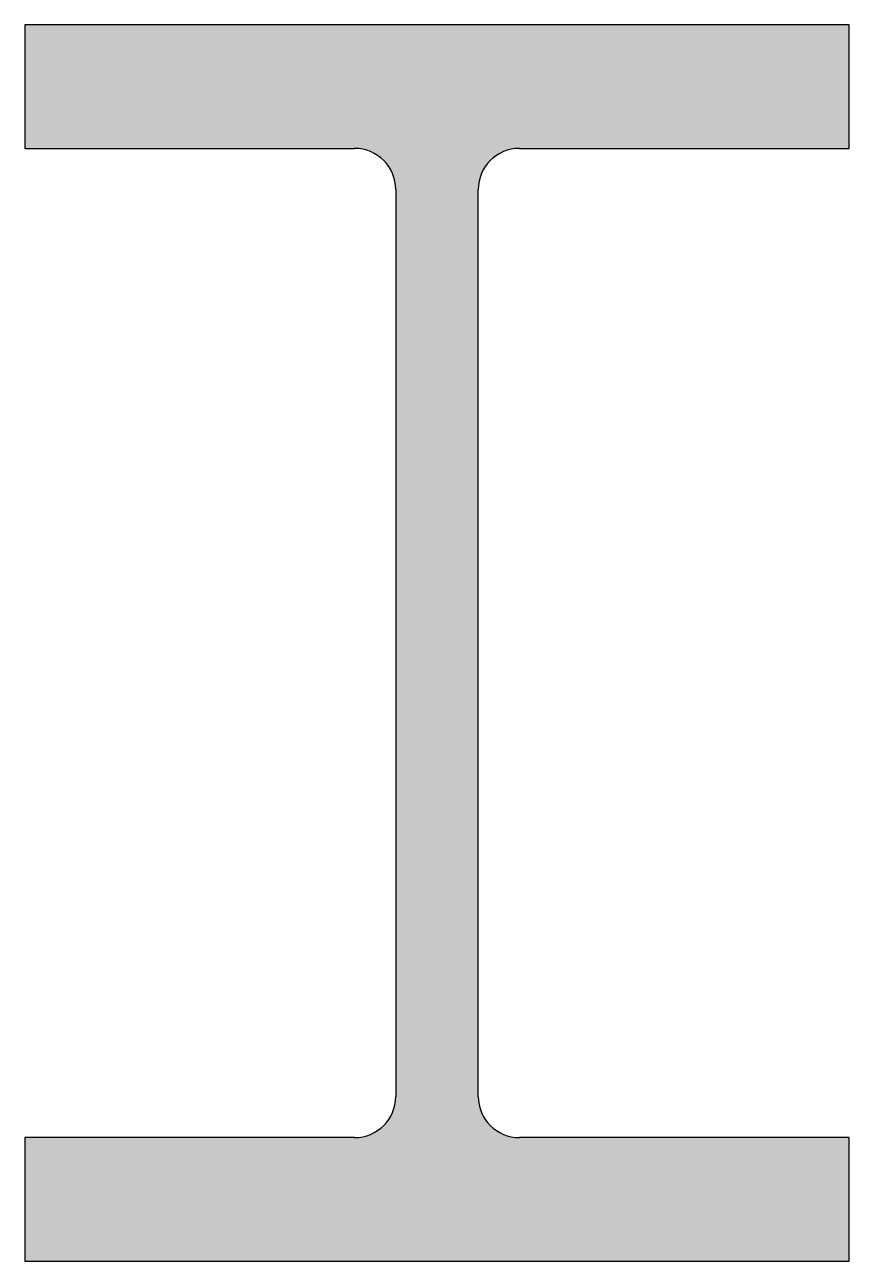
# Model space of a CAD drawing. Header units: millimetres. Extents: x 0 to 200, y 0 to 300.
import ezdxf

# ---------------------------------------------------------------- set-up
doc = ezdxf.new("R2010")
doc.units = ezdxf.units.MM
doc.layers.get('0').update_dxf_attribs({"lineweight": 25, "true_color": 0xffffff})

# ---------------------------------------------------------------- blocks, each defined once
blk = doc.blocks.new('main_block')
h = blk.add_hatch(color=256)
edge = h.paths.add_edge_path()
edge.add_arc((20, -120), 10, 180, 270)
edge.add_line((20, -130), (100, -130))
edge.add_line((100, -130), (100, -160))
edge.add_line((100, -160), (-100, -160))
edge.add_line((-100, -160), (-100, -130))
edge.add_line((-100, -130), (-20, -130))
edge.add_arc((-20, -120), 10, 270, 0)
edge.add_line((-10, -120), (-10, 100))
edge.add_arc((-20, 100), 10, 0, 90)
edge.add_line((-20, 110), (-100, 110))
edge.add_line((-100, 110), (-100, 140))
edge.add_line((-100, 140), (100, 140))
edge.add_line((100, 140), (100, 110))
edge.add_line((100, 110), (20, 110))
edge.add_arc((20, 100), 10, 90, 180)
edge.add_line((10, 100), (10, -120))
blk = doc.blocks.new('块1')
blk.add_blockref('main_block', (0, 0))

msp = doc.modelspace()

# ---------------------------------------------------------------- linework, layer by layer
for p, q in [((200, 300), (0, 300)), ((0, 300), (0, 270)), ((200, 270), (200, 300)), ((0, 270), (80, 270)), ((120, 270), (200, 270)), ((90, 260), (90, 40)), ((110, 40), (110, 260)), ((80, 30), (0, 30)), ((0, 30), (0, 0)), ((200, 30), (120, 30)), ((200, 0), (200, 30)), ((0, 0), (200, 0))]:
    msp.add_line(p, q)
for centre, start, end in [((80, 260), 0, 90), ((120, 260), 90, 180), ((80, 40), 270, 0), ((120, 40), 180, 270)]:
    msp.add_arc(centre, 10, start, end)

# ---------------------------------------------------------------- block references
msp.add_blockref('块1', (100, 160))

doc.saveas('drawing.dxf')
